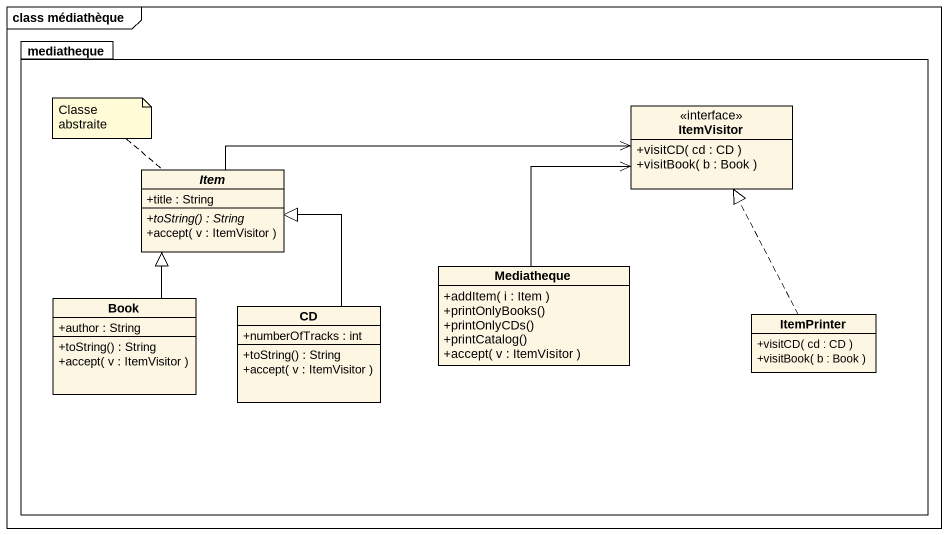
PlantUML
@startuml
mainframe class médiathèque
hide circle
hide empty members
skinparam classAttributeIconSize 0
package mediatheque {
  interface ItemVisitor {
    +visitCD( cd : CD )
    +visitBook( b : Book )
  }
  abstract class Item {
    +title : String
    {abstract} +toString() : String
    +accept( v : ItemVisitor )
  }
  class Mediatheque {
    +addItem( i : Item )
    +printOnlyBooks()
    +printOnlyCDs()
    +printCatalog()
    +accept( v : ItemVisitor )
  }
  class Book {
    +author : String
    +toString() : String
    +accept( v : ItemVisitor )
  }
  class CD {
    +numberOfTracks : int
    +toString() : String
    +accept( v : ItemVisitor )
  }
  class ItemPrinter {
    +visitCD( cd : CD )
    +visitBook( b : Book )
  }
}
Item -right-> ItemVisitor
Mediatheque -up-> ItemVisitor
Book -up-|> Item
CD -up-|> Item
ItemPrinter .up.|> ItemVisitor
note top of Item : Classe abstraite
@enduml
